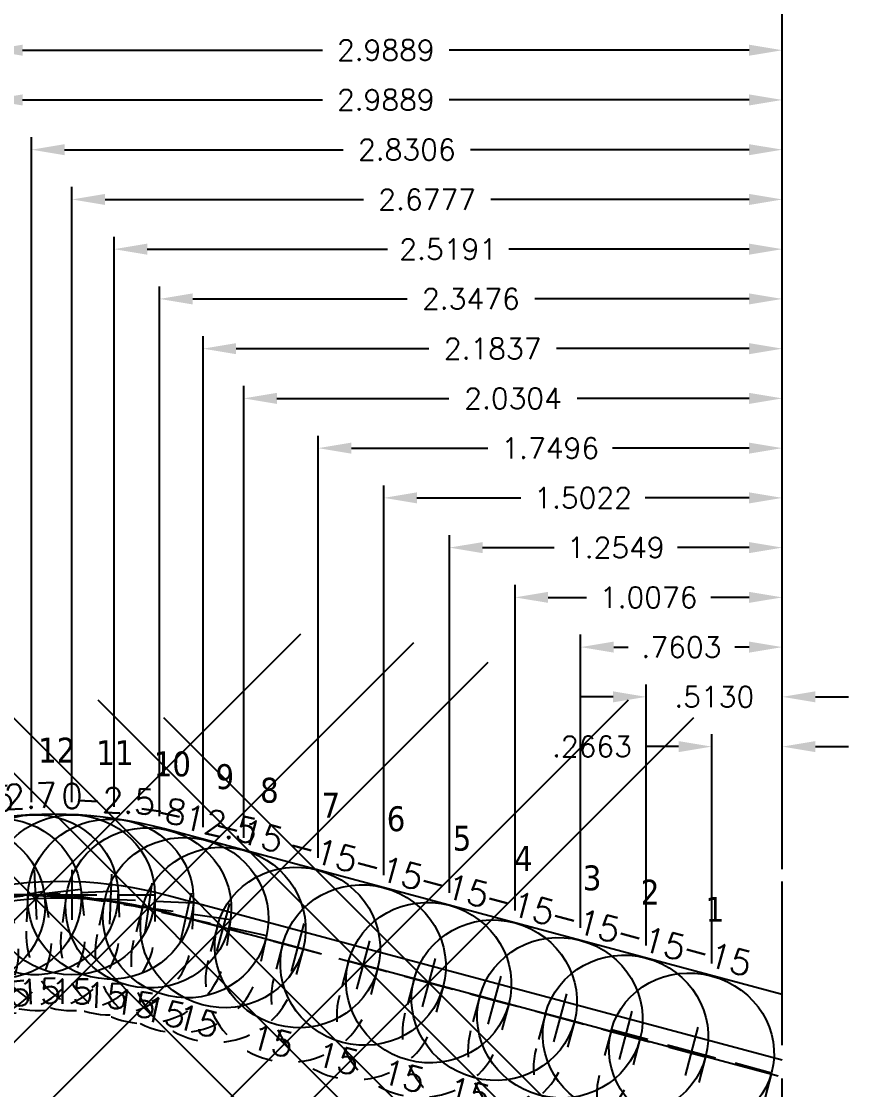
# Model space of a CAD drawing. Extents: x 25.7 to 75.8, y 0 to 21.2.
# Drawn here: x 72.657 to 75.775, y 13.994 to 18.021 of the extents above; entities that cross this region are included whole.
import ezdxf
from ezdxf.enums import TextEntityAlignment as Align

# ---------------------------------------------------------------- set-up
doc = ezdxf.new("R2010")
doc.units = 0
doc.header["$MEASUREMENT"] = 0
doc.header["$PDMODE"] = 3
doc.linetypes.add('CENTER2', pattern=[1.125, 0.75, -0.125, 0.125, -0.125])
doc.linetypes.add('HIDDEN2', pattern=[0.1875, 0.125, -0.0625])
doc.layers.get('0').update_dxf_attribs({"linetype": 'CONTINUOUS'})
for name, color, linetype, true_color in [('Blade_1', 30, 'CONTINUOUS', 0xff7f00), ('Blade_2', 7, 'CONTINUOUS', 0xcccc00), ('Blade_3', 7, 'CONTINUOUS', 0x00cc00), ('Blade_4', 7, 'CONTINUOUS', 0x00cccc), ('Blade_5', 7, 'CONTINUOUS', 0x0066cc), ('Blade_6', 190, 'CONTINUOUS', 0x7f00ff)]:
    doc.layers.add(name, color=color, linetype=linetype, true_color=true_color)
doc.layers.add('CLine', color=5, linetype='CENTER2')
doc.layers.add('Text', color=3, linetype='CONTINUOUS')
doc.styles.add('Block', font='tahoma.ttf')
doc.styles.add('RomanS', font='romans')
doc.dimstyles.get("Standard").update_dxf_attribs({"dimtxt": 0.078125, "dimasz": 0.125, "dimexe": 0.046875, "dimexo": 0.046875, "dimgap": 0.046875, "dimtad": 0, "dimtih": 1, "dimtoh": 1, "dimdec": 4, "dimzin": 4, "dimdsep": 46, "dimtxsty": 'RomanS', "dimcen": 0.09375, "dimclre": 9, "dimazin": 1, "dimtfac": 1, "dimtdec": 4, "dimtofl": 0, "dimtmove": 0, "dimatfit": 1, "dimfxl": 1, "dimtolj": 1, "dimtzin": 0, "dimarcsym": 0})

# ---------------------------------------------------------------- blocks, each defined once
blk = doc.blocks.new('CMark')
at = {"layer": 'CLine'}
for p, q in [((0, 0.094), (0, -0.094)), ((-0.094, 0), (0.094, 0))]:
    blk.add_line(p, q, dxfattribs=at)
blk = doc.blocks.new('1613@20')
for p, q in [((-0.1705, 0), (-0.3125, 0)), ((0.1707, 0), (0.3125, 0))]:
    blk.add_line(p, q)
at = {"color": 8, "linetype": 'HIDDEN2', "ltscale": 0.5}
blk.add_line((-0.3125, 0), (-0.3125, -0.1779), dxfattribs=at)
at = {"color": 8, "linetype": 'HIDDEN2', "ltscale": 0.5, "flags": 128}
blk.add_lwpolyline([(0.3125, 0), (0.3125, -0.1779)], dxfattribs=at)
blk.add_ellipse((0, 0), major_axis=(-0.3125, 0), ratio=0.939693, start_param=-3.141592653589793, end_param=3.141592653589793)
at = {"color": 8, "linetype": 'HIDDEN2', "ltscale": 0.5}
blk.add_ellipse((0, -0.1779), major_axis=(-0.3125, 0), ratio=0.939693, start_param=0, end_param=3.141593, dxfattribs=at)
blk.add_blockref('CMark', (0, 0))
at = {"style": 'RomanS'}
blk.add_text('20', height=0.094, dxfattribs=at).set_placement((0, -0.3562), align=Align.MIDDLE_CENTER)
blk.add_attdef('ANG', text='', height=0.094, dxfattribs=at).set_placement((0, 0.2975), align=Align.BOTTOM_CENTER)
blk = doc.blocks.new('1613@15')
for p, q in [((-0.1705, 0), (-0.3125, 0)), ((0.1707, 0), (0.3125, 0))]:
    blk.add_line(p, q)
at = {"color": 8, "linetype": 'HIDDEN2', "ltscale": 0.5}
blk.add_line((-0.3125, 0), (-0.3125, -0.1346), dxfattribs=at)
at = {"color": 8, "linetype": 'HIDDEN2', "ltscale": 0.5, "flags": 128}
blk.add_lwpolyline([(0.3125, 0), (0.3125, -0.1346)], dxfattribs=at)
blk.add_ellipse((0, 0), major_axis=(-0.3125, 0), ratio=0.965926, start_param=-3.141592653589793, end_param=3.141592653589793)
at = {"color": 8, "linetype": 'HIDDEN2', "ltscale": 0.5}
blk.add_ellipse((0, -0.1346), major_axis=(-0.3125, 0), ratio=0.965926, start_param=0, end_param=3.141593, dxfattribs=at)
blk.add_blockref('CMark', (0, 0))
at = {"style": 'RomanS'}
blk.add_text('15', height=0.094, dxfattribs=at).set_placement((0, -0.3644), align=Align.MIDDLE_CENTER)
blk.add_attdef('ANG', text='', height=0.094, dxfattribs=at).set_placement((0, 0.2975), align=Align.BOTTOM_CENTER)
blk = doc.blocks.new('*D360')
at = {"layer": 'Blade_6', "color": 9, "linetype": 'ByBlock', "lineweight": -2, "transparency": 16777216}
for p, q in [((75.2592, 14.4691), (75.2592, 15.3339)), ((75.5255, 14.825), (75.5255, 15.3339))]:
    blk.add_line(p, q, dxfattribs=at)
at = {"layer": 'Blade_6', "color": 0, "linetype": 'ByBlock', "lineweight": -2, "transparency": 16777216}
for p, q in [((75.1342, 15.287), (75.0092, 15.287)), ((75.6505, 15.287), (75.7755, 15.287))]:
    blk.add_line(p, q, dxfattribs=at)
at = {"layer": 'Blade_6', "color": 0, "linetype": 'ByBlock', "transparency": 16777216}
for points in [[(75.1342, 15.3078), (75.1342, 15.2662), (75.2592, 15.287)], [(75.6505, 15.3078), (75.6505, 15.2662), (75.5255, 15.287)]]:
    blk.add_solid(points, dxfattribs=at)
at = {"layer": 'Blade_6', "color": 0, "linetype": 'ByBlock', "transparency": 16777216, "insert": (74.8079, 15.287), "char_height": 0.07812, "attachment_point": 5, "style": 'RomanS'}
blk.add_mtext('\\A1;.2663', dxfattribs=at)
blk = doc.blocks.new('*D361')
at = {"layer": 'Blade_6', "color": 9, "linetype": 'ByBlock', "lineweight": -2, "transparency": 16777216}
for p, q in [((75.0125, 14.5369), (75.0125, 15.5214)), ((75.5255, 14.825), (75.5255, 15.5214))]:
    blk.add_line(p, q, dxfattribs=at)
at = {"layer": 'Blade_6', "color": 0, "linetype": 'ByBlock', "lineweight": -2, "transparency": 16777216}
for p, q in [((74.8875, 15.4745), (74.7625, 15.4745)), ((75.6505, 15.4745), (75.7755, 15.4745))]:
    blk.add_line(p, q, dxfattribs=at)
at = {"layer": 'Blade_6', "color": 0, "linetype": 'ByBlock', "transparency": 16777216}
for points in [[(74.8875, 15.4953), (74.8875, 15.4537), (75.0125, 15.4745)], [(75.6505, 15.4953), (75.6505, 15.4537), (75.5255, 15.4745)]]:
    blk.add_solid(points, dxfattribs=at)
at = {"layer": 'Blade_6', "color": 0, "linetype": 'ByBlock', "transparency": 16777216, "insert": (75.269, 15.4745), "char_height": 0.07812, "attachment_point": 5, "style": 'RomanS'}
blk.add_mtext('\\A1;.5130', dxfattribs=at)
blk = doc.blocks.new('*D362')
at = {"layer": 'Blade_6', "color": 9, "linetype": 'ByBlock', "lineweight": -2, "transparency": 16777216}
for p, q in [((74.7652, 14.6032), (74.7652, 15.7089)), ((75.5255, 14.825), (75.5255, 15.7089))]:
    blk.add_line(p, q, dxfattribs=at)
at = {"layer": 'Blade_6', "color": 0, "linetype": 'ByBlock', "lineweight": -2, "transparency": 16777216}
for p, q in [((74.8902, 15.662), (74.944, 15.662)), ((75.4005, 15.662), (75.3466, 15.662))]:
    blk.add_line(p, q, dxfattribs=at)
at = {"layer": 'Blade_6', "color": 0, "linetype": 'ByBlock', "transparency": 16777216}
for points in [[(74.8902, 15.6828), (74.8902, 15.6412), (74.7652, 15.662)], [(75.4005, 15.6828), (75.4005, 15.6412), (75.5255, 15.662)]]:
    blk.add_solid(points, dxfattribs=at)
at = {"layer": 'Blade_6', "color": 0, "linetype": 'ByBlock', "transparency": 16777216, "insert": (75.1453, 15.662), "char_height": 0.07812, "attachment_point": 5, "style": 'RomanS'}
blk.add_mtext('\\A1;.7603', dxfattribs=at)
blk = doc.blocks.new('*D363')
at = {"layer": 'Blade_6', "color": 9, "linetype": 'ByBlock', "lineweight": -2, "transparency": 16777216}
for p, q in [((74.5178, 14.6695), (74.5178, 15.8964)), ((75.5255, 14.825), (75.5255, 15.8964))]:
    blk.add_line(p, q, dxfattribs=at)
at = {"layer": 'Blade_6', "color": 0, "linetype": 'ByBlock', "lineweight": -2, "transparency": 16777216}
for p, q in [((74.6428, 15.8495), (74.7869, 15.8495)), ((75.4005, 15.8495), (75.2564, 15.8495))]:
    blk.add_line(p, q, dxfattribs=at)
at = {"layer": 'Blade_6', "color": 0, "linetype": 'ByBlock', "transparency": 16777216}
for points in [[(74.6428, 15.8703), (74.6428, 15.8287), (74.5178, 15.8495)], [(75.4005, 15.8703), (75.4005, 15.8287), (75.5255, 15.8495)]]:
    blk.add_solid(points, dxfattribs=at)
at = {"layer": 'Blade_6', "color": 0, "linetype": 'ByBlock', "transparency": 16777216, "insert": (75.0217, 15.8495), "char_height": 0.07812, "attachment_point": 5, "style": 'RomanS'}
blk.add_mtext('\\A1;1.0076', dxfattribs=at)
blk = doc.blocks.new('*D364')
at = {"layer": 'Blade_6', "color": 9, "linetype": 'ByBlock', "lineweight": -2, "transparency": 16777216}
for p, q in [((74.2705, 14.7357), (74.2705, 16.0839)), ((75.5255, 14.825), (75.5255, 16.0839))]:
    blk.add_line(p, q, dxfattribs=at)
at = {"layer": 'Blade_6', "color": 0, "linetype": 'ByBlock', "lineweight": -2, "transparency": 16777216}
for p, q in [((74.3955, 16.037), (74.6651, 16.037)), ((75.4005, 16.037), (75.1309, 16.037))]:
    blk.add_line(p, q, dxfattribs=at)
at = {"layer": 'Blade_6', "color": 0, "linetype": 'ByBlock', "transparency": 16777216}
for points in [[(74.3955, 16.0578), (74.3955, 16.0162), (74.2705, 16.037)], [(75.4005, 16.0578), (75.4005, 16.0162), (75.5255, 16.037)]]:
    blk.add_solid(points, dxfattribs=at)
at = {"layer": 'Blade_6', "color": 0, "linetype": 'ByBlock', "transparency": 16777216, "insert": (74.898, 16.037), "char_height": 0.07812, "attachment_point": 5, "style": 'RomanS'}
blk.add_mtext('\\A1;1.2549', dxfattribs=at)
blk = doc.blocks.new('*D365')
at = {"layer": 'Blade_6', "color": 9, "linetype": 'ByBlock', "lineweight": -2, "transparency": 16777216}
for p, q in [((74.0232, 14.802), (74.0232, 16.2714)), ((75.5255, 14.825), (75.5255, 16.2714))]:
    blk.add_line(p, q, dxfattribs=at)
at = {"layer": 'Blade_6', "color": 0, "linetype": 'ByBlock', "lineweight": -2, "transparency": 16777216}
for p, q in [((74.1482, 16.2245), (74.5396, 16.2245)), ((75.4005, 16.2245), (75.0091, 16.2245))]:
    blk.add_line(p, q, dxfattribs=at)
at = {"layer": 'Blade_6', "color": 0, "linetype": 'ByBlock', "transparency": 16777216}
for points in [[(74.1482, 16.2453), (74.1482, 16.2037), (74.0232, 16.2245)], [(75.4005, 16.2453), (75.4005, 16.2037), (75.5255, 16.2245)]]:
    blk.add_solid(points, dxfattribs=at)
at = {"layer": 'Blade_6', "color": 0, "linetype": 'ByBlock', "transparency": 16777216, "insert": (74.7744, 16.2245), "char_height": 0.07812, "attachment_point": 5, "style": 'RomanS'}
blk.add_mtext('\\A1;1.5022', dxfattribs=at)
blk = doc.blocks.new('*D366')
at = {"layer": 'Blade_6', "color": 9, "linetype": 'ByBlock', "lineweight": -2, "transparency": 16777216}
for p, q in [((73.7759, 14.8683), (73.7759, 16.4589)), ((75.5255, 14.825), (75.5255, 16.4589))]:
    blk.add_line(p, q, dxfattribs=at)
at = {"layer": 'Blade_6', "color": 0, "linetype": 'ByBlock', "lineweight": -2, "transparency": 16777216}
for p, q in [((73.9009, 16.412), (74.416, 16.412)), ((75.4005, 16.412), (74.8854, 16.412))]:
    blk.add_line(p, q, dxfattribs=at)
at = {"layer": 'Blade_6', "color": 0, "linetype": 'ByBlock', "transparency": 16777216}
for points in [[(73.9009, 16.4328), (73.9009, 16.3912), (73.7759, 16.412)], [(75.4005, 16.4328), (75.4005, 16.3912), (75.5255, 16.412)]]:
    blk.add_solid(points, dxfattribs=at)
at = {"layer": 'Blade_6', "color": 0, "linetype": 'ByBlock', "transparency": 16777216, "insert": (74.6507, 16.412), "char_height": 0.07812, "attachment_point": 5, "style": 'RomanS'}
blk.add_mtext('\\A1;1.7496', dxfattribs=at)
blk = doc.blocks.new('*D367')
at = {"layer": 'Blade_6', "color": 9, "linetype": 'ByBlock', "lineweight": -2, "transparency": 16777216}
for p, q in [((73.4951, 14.9435), (73.4951, 16.6464)), ((75.5255, 14.825), (75.5255, 16.6464))]:
    blk.add_line(p, q, dxfattribs=at)
at = {"layer": 'Blade_6', "color": 0, "linetype": 'ByBlock', "lineweight": -2, "transparency": 16777216}
for p, q in [((73.6201, 16.5995), (74.2681, 16.5995)), ((75.4005, 16.5995), (74.7525, 16.5995))]:
    blk.add_line(p, q, dxfattribs=at)
at = {"layer": 'Blade_6', "color": 0, "linetype": 'ByBlock', "transparency": 16777216}
for points in [[(73.6201, 16.6203), (73.6201, 16.5787), (73.4951, 16.5995)], [(75.4005, 16.6203), (75.4005, 16.5787), (75.5255, 16.5995)]]:
    blk.add_solid(points, dxfattribs=at)
at = {"layer": 'Blade_6', "color": 0, "linetype": 'ByBlock', "transparency": 16777216, "insert": (74.5103, 16.5995), "char_height": 0.07812, "attachment_point": 5, "style": 'RomanS'}
blk.add_mtext('\\A1;2.0304', dxfattribs=at)
blk = doc.blocks.new('*D368')
at = {"layer": 'Blade_6', "color": 9, "linetype": 'ByBlock', "lineweight": -2, "transparency": 16777216}
for p, q in [((73.3417, 14.9837), (73.3417, 16.8339)), ((75.5255, 14.825), (75.5255, 16.8339))]:
    blk.add_line(p, q, dxfattribs=at)
at = {"layer": 'Blade_6', "color": 0, "linetype": 'ByBlock', "lineweight": -2, "transparency": 16777216}
for p, q in [((73.4667, 16.787), (74.1933, 16.787)), ((75.4005, 16.787), (74.6739, 16.787))]:
    blk.add_line(p, q, dxfattribs=at)
at = {"layer": 'Blade_6', "color": 0, "linetype": 'ByBlock', "transparency": 16777216}
for points in [[(73.4667, 16.8078), (73.4667, 16.7662), (73.3417, 16.787)], [(75.4005, 16.8078), (75.4005, 16.7662), (75.5255, 16.787)]]:
    blk.add_solid(points, dxfattribs=at)
at = {"layer": 'Blade_6', "color": 0, "linetype": 'ByBlock', "transparency": 16777216, "insert": (74.4336, 16.787), "char_height": 0.07812, "attachment_point": 5, "style": 'RomanS'}
blk.add_mtext('\\A1;2.1837', dxfattribs=at)
blk = doc.blocks.new('*D369')
at = {"layer": 'Blade_6', "color": 9, "linetype": 'ByBlock', "lineweight": -2, "transparency": 16777216}
for p, q in [((73.1778, 15.0249), (73.1778, 17.0214)), ((75.5255, 14.825), (75.5255, 17.0214))]:
    blk.add_line(p, q, dxfattribs=at)
at = {"layer": 'Blade_6', "color": 0, "linetype": 'ByBlock', "lineweight": -2, "transparency": 16777216}
for p, q in [((73.3028, 16.9745), (74.1113, 16.9745)), ((75.4005, 16.9745), (74.592, 16.9745))]:
    blk.add_line(p, q, dxfattribs=at)
at = {"layer": 'Blade_6', "color": 0, "linetype": 'ByBlock', "transparency": 16777216}
for points in [[(73.3028, 16.9953), (73.3028, 16.9537), (73.1778, 16.9745)], [(75.4005, 16.9953), (75.4005, 16.9537), (75.5255, 16.9745)]]:
    blk.add_solid(points, dxfattribs=at)
at = {"layer": 'Blade_6', "color": 0, "linetype": 'ByBlock', "transparency": 16777216, "insert": (74.3517, 16.9745), "char_height": 0.07812, "attachment_point": 5, "style": 'RomanS'}
blk.add_mtext('\\A1;2.3476', dxfattribs=at)
blk = doc.blocks.new('*D370')
at = {"layer": 'Blade_6', "color": 9, "linetype": 'ByBlock', "lineweight": -2, "transparency": 16777216}
for p, q in [((73.0064, 15.0605), (73.0064, 17.2089)), ((75.5255, 14.825), (75.5255, 17.2089))]:
    blk.add_line(p, q, dxfattribs=at)
at = {"layer": 'Blade_6', "color": 0, "linetype": 'ByBlock', "lineweight": -2, "transparency": 16777216}
for p, q in [((73.1314, 17.162), (74.0368, 17.162)), ((75.4005, 17.162), (74.4951, 17.162))]:
    blk.add_line(p, q, dxfattribs=at)
at = {"layer": 'Blade_6', "color": 0, "linetype": 'ByBlock', "transparency": 16777216}
for points in [[(73.1314, 17.1828), (73.1314, 17.1412), (73.0064, 17.162)], [(75.4005, 17.1828), (75.4005, 17.1412), (75.5255, 17.162)]]:
    blk.add_solid(points, dxfattribs=at)
at = {"layer": 'Blade_6', "color": 0, "linetype": 'ByBlock', "transparency": 16777216, "insert": (74.2659, 17.162), "char_height": 0.07812, "attachment_point": 5, "style": 'RomanS'}
blk.add_mtext('\\A1;2.5191', dxfattribs=at)
blk = doc.blocks.new('*D371')
at = {"layer": 'Blade_6', "color": 9, "linetype": 'ByBlock', "lineweight": -2, "transparency": 16777216}
for p, q in [((72.8478, 15.0769), (72.8478, 17.3964)), ((75.5255, 14.825), (75.5255, 17.3964))]:
    blk.add_line(p, q, dxfattribs=at)
at = {"layer": 'Blade_6', "color": 0, "linetype": 'ByBlock', "lineweight": -2, "transparency": 16777216}
for p, q in [((72.9728, 17.3495), (73.9463, 17.3495)), ((75.4005, 17.3495), (74.427, 17.3495))]:
    blk.add_line(p, q, dxfattribs=at)
at = {"layer": 'Blade_6', "color": 0, "linetype": 'ByBlock', "transparency": 16777216}
for points in [[(72.9728, 17.3703), (72.9728, 17.3287), (72.8478, 17.3495)], [(75.4005, 17.3703), (75.4005, 17.3287), (75.5255, 17.3495)]]:
    blk.add_solid(points, dxfattribs=at)
at = {"layer": 'Blade_6', "color": 0, "linetype": 'ByBlock', "transparency": 16777216, "insert": (74.1866, 17.3495), "char_height": 0.07812, "attachment_point": 5, "style": 'RomanS'}
blk.add_mtext('\\A1;2.6777', dxfattribs=at)
blk = doc.blocks.new('*D372')
at = {"layer": 'Blade_6', "color": 9, "linetype": 'ByBlock', "lineweight": -2, "transparency": 16777216}
for p, q in [((72.6949, 15.077), (72.6949, 17.5839)), ((75.5255, 14.825), (75.5255, 17.5839))]:
    blk.add_line(p, q, dxfattribs=at)
at = {"layer": 'Blade_6', "color": 0, "linetype": 'ByBlock', "lineweight": -2, "transparency": 16777216}
for p, q in [((72.8199, 17.537), (73.8699, 17.537)), ((75.4005, 17.537), (74.3505, 17.537))]:
    blk.add_line(p, q, dxfattribs=at)
at = {"layer": 'Blade_6', "color": 0, "linetype": 'ByBlock', "transparency": 16777216}
for points in [[(72.8199, 17.5578), (72.8199, 17.5162), (72.6949, 17.537)], [(75.4005, 17.5578), (75.4005, 17.5162), (75.5255, 17.537)]]:
    blk.add_solid(points, dxfattribs=at)
at = {"layer": 'Blade_6', "color": 0, "linetype": 'ByBlock', "transparency": 16777216, "insert": (74.1102, 17.537), "char_height": 0.07812, "attachment_point": 5, "style": 'RomanS'}
blk.add_mtext('\\A1;2.8306', dxfattribs=at)
blk = doc.blocks.new('*D373')
at = {"layer": 'Blade_6', "color": 9, "linetype": 'ByBlock', "lineweight": -2, "transparency": 16777216}
for p, q in [((72.5365, 15.0611), (72.5365, 17.7714)), ((75.5255, 14.825), (75.5255, 17.7714))]:
    blk.add_line(p, q, dxfattribs=at)
at = {"layer": 'Blade_6', "color": 0, "linetype": 'ByBlock', "lineweight": -2, "transparency": 16777216}
for p, q in [((72.6615, 17.7245), (73.7925, 17.7245)), ((75.4005, 17.7245), (74.2695, 17.7245))]:
    blk.add_line(p, q, dxfattribs=at)
at = {"layer": 'Blade_6', "color": 0, "linetype": 'ByBlock', "transparency": 16777216}
for points in [[(72.6615, 17.7453), (72.6615, 17.7037), (72.5365, 17.7245)], [(75.4005, 17.7453), (75.4005, 17.7037), (75.5255, 17.7245)]]:
    blk.add_solid(points, dxfattribs=at)
at = {"layer": 'Blade_6', "color": 0, "linetype": 'ByBlock', "transparency": 16777216, "insert": (74.031, 17.7245), "char_height": 0.07812, "attachment_point": 5, "style": 'RomanS'}
blk.add_mtext('\\A1;2.9889', dxfattribs=at)
blk = doc.blocks.new('*D374')
at = {"layer": 'Blade_6', "color": 9, "linetype": 'ByBlock', "lineweight": -2, "transparency": 16777216}
for p, q in [((72.5365, 15.0611), (72.5365, 17.9589)), ((75.5255, 14.825), (75.5255, 17.9589))]:
    blk.add_line(p, q, dxfattribs=at)
at = {"layer": 'Blade_6', "color": 0, "linetype": 'ByBlock', "lineweight": -2, "transparency": 16777216}
for p, q in [((72.6615, 17.912), (73.7925, 17.912)), ((75.4005, 17.912), (74.2695, 17.912))]:
    blk.add_line(p, q, dxfattribs=at)
at = {"layer": 'Blade_6', "color": 0, "linetype": 'ByBlock', "transparency": 16777216}
for points in [[(72.6615, 17.9328), (72.6615, 17.8912), (72.5365, 17.912)], [(75.4005, 17.9328), (75.4005, 17.8912), (75.5255, 17.912)]]:
    blk.add_solid(points, dxfattribs=at)
at = {"layer": 'Blade_6', "color": 0, "linetype": 'ByBlock', "transparency": 16777216, "insert": (74.031, 17.912), "char_height": 0.07812, "attachment_point": 5, "style": 'RomanS'}
blk.add_mtext('\\A1;2.9889', dxfattribs=at)
blk = doc.blocks.new('*D375')
at = {"layer": 'Blade_6', "color": 9, "linetype": 'ByBlock', "lineweight": -2, "transparency": 16777216}
for p, q in [((72.5365, 15.0611), (72.5365, 18.1464)), ((75.5255, 14.825), (75.5255, 18.1464))]:
    blk.add_line(p, q, dxfattribs=at)
at = {"layer": 'Blade_6', "color": 0, "linetype": 'ByBlock', "lineweight": -2, "transparency": 16777216}
for p, q in [((72.6615, 18.0995), (73.7925, 18.0995)), ((75.4005, 18.0995), (74.2695, 18.0995))]:
    blk.add_line(p, q, dxfattribs=at)
at = {"layer": 'Blade_6', "color": 0, "linetype": 'ByBlock', "transparency": 16777216}
for points in [[(72.6615, 18.1203), (72.6615, 18.0787), (72.5365, 18.0995)], [(75.4005, 18.1203), (75.4005, 18.0787), (75.5255, 18.0995)]]:
    blk.add_solid(points, dxfattribs=at)
at = {"layer": 'Blade_6', "color": 0, "linetype": 'ByBlock', "transparency": 16777216, "insert": (74.031, 18.0995), "char_height": 0.07812, "attachment_point": 5, "style": 'RomanS'}
blk.add_mtext('\\A1;2.9889', dxfattribs=at)
blk = doc.blocks.new('*D376')
at = {"layer": 'Blade_6', "color": 9, "linetype": 'ByBlock', "lineweight": -2, "transparency": 16777216}
for p, q in [((72.3805, 15.0294), (72.3805, 18.3339)), ((75.5255, 14.825), (75.5255, 18.3339))]:
    blk.add_line(p, q, dxfattribs=at)
at = {"layer": 'Blade_6', "color": 0, "linetype": 'ByBlock', "lineweight": -2, "transparency": 16777216}
for p, q in [((72.5055, 18.287), (73.7145, 18.287)), ((75.4005, 18.287), (74.1915, 18.287))]:
    blk.add_line(p, q, dxfattribs=at)
at = {"layer": 'Blade_6', "color": 0, "linetype": 'ByBlock', "transparency": 16777216}
for points in [[(72.5055, 18.3078), (72.5055, 18.2662), (72.3805, 18.287)], [(75.4005, 18.3078), (75.4005, 18.2662), (75.5255, 18.287)]]:
    blk.add_solid(points, dxfattribs=at)
at = {"layer": 'Blade_6', "color": 0, "linetype": 'ByBlock', "transparency": 16777216, "insert": (73.953, 18.287), "char_height": 0.07812, "attachment_point": 5, "style": 'RomanS'}
blk.add_mtext('\\A1;3.1449', dxfattribs=at)
blk = doc.blocks.new('*D377')
at = {"layer": 'Blade_6', "color": 9, "linetype": 'ByBlock', "lineweight": -2, "transparency": 16777216}
for p, q in [((72.2287, 14.9824), (72.2287, 18.5214)), ((75.5255, 14.825), (75.5255, 18.5214))]:
    blk.add_line(p, q, dxfattribs=at)
at = {"layer": 'Blade_6', "color": 0, "linetype": 'ByBlock', "lineweight": -2, "transparency": 16777216}
for p, q in [((72.3537, 18.4745), (73.6368, 18.4745)), ((75.4005, 18.4745), (74.1174, 18.4745))]:
    blk.add_line(p, q, dxfattribs=at)
at = {"layer": 'Blade_6', "color": 0, "linetype": 'ByBlock', "transparency": 16777216}
for points in [[(72.3537, 18.4953), (72.3537, 18.4537), (72.2287, 18.4745)], [(75.4005, 18.4953), (75.4005, 18.4537), (75.5255, 18.4745)]]:
    blk.add_solid(points, dxfattribs=at)
at = {"layer": 'Blade_6', "color": 0, "linetype": 'ByBlock', "transparency": 16777216, "insert": (73.8771, 18.4745), "char_height": 0.07812, "attachment_point": 5, "style": 'RomanS'}
blk.add_mtext('\\A1;3.2968', dxfattribs=at)
blk = doc.blocks.new('*D378')
at = {"layer": 'Blade_6', "color": 9, "linetype": 'ByBlock', "lineweight": -2, "transparency": 16777216}
for p, q in [((72.0826, 14.9206), (72.0826, 18.7089)), ((75.5255, 14.825), (75.5255, 18.7089))]:
    blk.add_line(p, q, dxfattribs=at)
at = {"layer": 'Blade_6', "color": 0, "linetype": 'ByBlock', "lineweight": -2, "transparency": 16777216}
for p, q in [((72.2076, 18.662), (73.5637, 18.662)), ((75.4005, 18.662), (74.0444, 18.662))]:
    blk.add_line(p, q, dxfattribs=at)
at = {"layer": 'Blade_6', "color": 0, "linetype": 'ByBlock', "transparency": 16777216}
for points in [[(72.2076, 18.6828), (72.2076, 18.6412), (72.0826, 18.662)], [(75.4005, 18.6828), (75.4005, 18.6412), (75.5255, 18.662)]]:
    blk.add_solid(points, dxfattribs=at)
at = {"layer": 'Blade_6', "color": 0, "linetype": 'ByBlock', "transparency": 16777216, "insert": (73.8041, 18.662), "char_height": 0.07812, "attachment_point": 5, "style": 'RomanS'}
blk.add_mtext('\\A1;3.4428', dxfattribs=at)
blk = doc.blocks.new('*D379')
at = {"layer": 'Blade_6', "color": 9, "linetype": 'ByBlock', "lineweight": -2, "transparency": 16777216}
for p, q in [((71.9446, 14.8441), (71.9446, 18.8964)), ((75.5255, 14.825), (75.5255, 18.8964))]:
    blk.add_line(p, q, dxfattribs=at)
at = {"layer": 'Blade_6', "color": 0, "linetype": 'ByBlock', "lineweight": -2, "transparency": 16777216}
for p, q in [((72.0696, 18.8495), (73.4947, 18.8495)), ((75.4005, 18.8495), (73.9754, 18.8495))]:
    blk.add_line(p, q, dxfattribs=at)
at = {"layer": 'Blade_6', "color": 0, "linetype": 'ByBlock', "transparency": 16777216}
for points in [[(72.0696, 18.8703), (72.0696, 18.8287), (71.9446, 18.8495)], [(75.4005, 18.8703), (75.4005, 18.8287), (75.5255, 18.8495)]]:
    blk.add_solid(points, dxfattribs=at)
at = {"layer": 'Blade_6', "color": 0, "linetype": 'ByBlock', "transparency": 16777216, "insert": (73.7351, 18.8495), "char_height": 0.07812, "attachment_point": 5, "style": 'RomanS'}
blk.add_mtext('\\A1;3.5808', dxfattribs=at)
blk = doc.blocks.new('*D380')
at = {"layer": 'Blade_6', "color": 9, "linetype": 'ByBlock', "lineweight": -2, "transparency": 16777216}
for p, q in [((71.8193, 14.7599), (71.8193, 19.0839)), ((75.5255, 14.825), (75.5255, 19.0839))]:
    blk.add_line(p, q, dxfattribs=at)
at = {"layer": 'Blade_6', "color": 0, "linetype": 'ByBlock', "lineweight": -2, "transparency": 16777216}
for p, q in [((71.9443, 19.037), (73.4321, 19.037)), ((75.4005, 19.037), (73.9127, 19.037))]:
    blk.add_line(p, q, dxfattribs=at)
at = {"layer": 'Blade_6', "color": 0, "linetype": 'ByBlock', "transparency": 16777216}
for points in [[(71.9443, 19.0578), (71.9443, 19.0162), (71.8193, 19.037)], [(75.4005, 19.0578), (75.4005, 19.0162), (75.5255, 19.037)]]:
    blk.add_solid(points, dxfattribs=at)
at = {"layer": 'Blade_6', "color": 0, "linetype": 'ByBlock', "transparency": 16777216, "insert": (73.6724, 19.037), "char_height": 0.07812, "attachment_point": 5, "style": 'RomanS'}
blk.add_mtext('\\A1;3.7062', dxfattribs=at)
blk = doc.blocks.new('*D381')
at = {"layer": 'Blade_6', "color": 9, "linetype": 'ByBlock', "lineweight": -2, "transparency": 16777216}
for p, q in [((71.7046, 14.6629), (71.7046, 19.2714)), ((75.5255, 14.825), (75.5255, 19.2714))]:
    blk.add_line(p, q, dxfattribs=at)
at = {"layer": 'Blade_6', "color": 0, "linetype": 'ByBlock', "lineweight": -2, "transparency": 16777216}
for p, q in [((71.8296, 19.2245), (73.3766, 19.2245)), ((75.4005, 19.2245), (73.8535, 19.2245))]:
    blk.add_line(p, q, dxfattribs=at)
at = {"layer": 'Blade_6', "color": 0, "linetype": 'ByBlock', "transparency": 16777216}
for points in [[(71.8296, 19.2453), (71.8296, 19.2037), (71.7046, 19.2245)], [(75.4005, 19.2453), (75.4005, 19.2037), (75.5255, 19.2245)]]:
    blk.add_solid(points, dxfattribs=at)
at = {"layer": 'Blade_6', "color": 0, "linetype": 'ByBlock', "transparency": 16777216, "insert": (73.615, 19.2245), "char_height": 0.07812, "attachment_point": 5, "style": 'RomanS'}
blk.add_mtext('\\A1;3.8209', dxfattribs=at)
blk = doc.blocks.new('*D382')
at = {"layer": 'Blade_6', "color": 9, "linetype": 'ByBlock', "lineweight": -2, "transparency": 16777216}
for p, q in [((71.599, 14.5566), (71.599, 19.4589)), ((75.5255, 14.825), (75.5255, 19.4589))]:
    blk.add_line(p, q, dxfattribs=at)
at = {"layer": 'Blade_6', "color": 0, "linetype": 'ByBlock', "lineweight": -2, "transparency": 16777216}
for p, q in [((71.724, 19.412), (73.3201, 19.412)), ((75.4005, 19.412), (73.8044, 19.412))]:
    blk.add_line(p, q, dxfattribs=at)
at = {"layer": 'Blade_6', "color": 0, "linetype": 'ByBlock', "transparency": 16777216}
for points in [[(71.724, 19.4328), (71.724, 19.3912), (71.599, 19.412)], [(75.4005, 19.4328), (75.4005, 19.3912), (75.5255, 19.412)]]:
    blk.add_solid(points, dxfattribs=at)
at = {"layer": 'Blade_6', "color": 0, "linetype": 'ByBlock', "transparency": 16777216, "insert": (73.5623, 19.412), "char_height": 0.07812, "attachment_point": 5, "style": 'RomanS'}
blk.add_mtext('\\A1;3.9264', dxfattribs=at)
blk = doc.blocks.new('*D383')
at = {"layer": 'Blade_6', "color": 9, "linetype": 'ByBlock', "lineweight": -2, "transparency": 16777216}
for p, q in [((71.5052, 14.4417), (71.5052, 19.6464)), ((75.5255, 14.825), (75.5255, 19.6464))]:
    blk.add_line(p, q, dxfattribs=at)
at = {"layer": 'Blade_6', "color": 0, "linetype": 'ByBlock', "lineweight": -2, "transparency": 16777216}
for p, q in [((71.6302, 19.5995), (73.275, 19.5995)), ((75.4005, 19.5995), (73.7557, 19.5995))]:
    blk.add_line(p, q, dxfattribs=at)
at = {"layer": 'Blade_6', "color": 0, "linetype": 'ByBlock', "transparency": 16777216}
for points in [[(71.6302, 19.6203), (71.6302, 19.5787), (71.5052, 19.5995)], [(75.4005, 19.6203), (75.4005, 19.5787), (75.5255, 19.5995)]]:
    blk.add_solid(points, dxfattribs=at)
at = {"layer": 'Blade_6', "color": 0, "linetype": 'ByBlock', "transparency": 16777216, "insert": (73.5153, 19.5995), "char_height": 0.07812, "attachment_point": 5, "style": 'RomanS'}
blk.add_mtext('\\A1;4.0203', dxfattribs=at)
blk = doc.blocks.new('*D384')
at = {"layer": 'Blade_6', "color": 9, "linetype": 'ByBlock', "lineweight": -2, "transparency": 16777216}
for p, q in [((71.422, 14.3184), (71.422, 19.8339)), ((75.5255, 14.825), (75.5255, 19.8339))]:
    blk.add_line(p, q, dxfattribs=at)
at = {"layer": 'Blade_6', "color": 0, "linetype": 'ByBlock', "lineweight": -2, "transparency": 16777216}
for p, q in [((71.547, 19.787), (73.2316, 19.787)), ((75.4005, 19.787), (73.7159, 19.787))]:
    blk.add_line(p, q, dxfattribs=at)
at = {"layer": 'Blade_6', "color": 0, "linetype": 'ByBlock', "transparency": 16777216}
for points in [[(71.547, 19.8078), (71.547, 19.7662), (71.422, 19.787)], [(75.4005, 19.8078), (75.4005, 19.7662), (75.5255, 19.787)]]:
    blk.add_solid(points, dxfattribs=at)
at = {"layer": 'Blade_6', "color": 0, "linetype": 'ByBlock', "transparency": 16777216, "insert": (73.4737, 19.787), "char_height": 0.07812, "attachment_point": 5, "style": 'RomanS'}
blk.add_mtext('\\A1;4.1034', dxfattribs=at)
blk = doc.blocks.new('*D385')
at = {"layer": 'Blade_6', "color": 9, "linetype": 'ByBlock', "lineweight": -2, "transparency": 16777216}
for p, q in [((71.3534, 14.1893), (71.3534, 20.0214)), ((75.5255, 14.825), (75.5255, 20.0214))]:
    blk.add_line(p, q, dxfattribs=at)
at = {"layer": 'Blade_6', "color": 0, "linetype": 'ByBlock', "lineweight": -2, "transparency": 16777216}
for p, q in [((71.4784, 19.9745), (73.2103, 19.9745)), ((75.4005, 19.9745), (73.6686, 19.9745))]:
    blk.add_line(p, q, dxfattribs=at)
at = {"layer": 'Blade_6', "color": 0, "linetype": 'ByBlock', "transparency": 16777216}
for points in [[(71.4784, 19.9953), (71.4784, 19.9537), (71.3534, 19.9745)], [(75.4005, 19.9953), (75.4005, 19.9537), (75.5255, 19.9745)]]:
    blk.add_solid(points, dxfattribs=at)
at = {"layer": 'Blade_6', "color": 0, "linetype": 'ByBlock', "transparency": 16777216, "insert": (73.4394, 19.9745), "char_height": 0.07812, "attachment_point": 5, "style": 'RomanS'}
blk.add_mtext('\\A1;4.1721', dxfattribs=at)
blk = doc.blocks.new('*D386')
at = {"layer": 'Blade_6', "color": 9, "linetype": 'ByBlock', "lineweight": -2, "transparency": 16777216}
for p, q in [((71.2965, 14.0578), (71.2965, 20.2089)), ((75.5255, 14.825), (75.5255, 20.2089))]:
    blk.add_line(p, q, dxfattribs=at)
at = {"layer": 'Blade_6', "color": 0, "linetype": 'ByBlock', "lineweight": -2, "transparency": 16777216}
for p, q in [((71.4215, 20.162), (73.1706, 20.162)), ((75.4005, 20.162), (73.6513, 20.162))]:
    blk.add_line(p, q, dxfattribs=at)
at = {"layer": 'Blade_6', "color": 0, "linetype": 'ByBlock', "transparency": 16777216}
for points in [[(71.4215, 20.1828), (71.4215, 20.1412), (71.2965, 20.162)], [(75.4005, 20.1828), (75.4005, 20.1412), (75.5255, 20.162)]]:
    blk.add_solid(points, dxfattribs=at)
at = {"layer": 'Blade_6', "color": 0, "linetype": 'ByBlock', "transparency": 16777216, "insert": (73.411, 20.162), "char_height": 0.07812, "attachment_point": 5, "style": 'RomanS'}
blk.add_mtext('\\A1;4.2290', dxfattribs=at)
blk = doc.blocks.new('*D387')
at = {"layer": 'Blade_6', "color": 9, "linetype": 'ByBlock', "lineweight": -2, "transparency": 16777216}
for p, q in [((71.253, 13.9224), (71.253, 20.3964)), ((75.5255, 14.825), (75.5255, 20.3964))]:
    blk.add_line(p, q, dxfattribs=at)
at = {"layer": 'Blade_6', "color": 0, "linetype": 'ByBlock', "lineweight": -2, "transparency": 16777216}
for p, q in [((71.378, 20.3495), (73.1471, 20.3495)), ((75.4005, 20.3495), (73.6314, 20.3495))]:
    blk.add_line(p, q, dxfattribs=at)
at = {"layer": 'Blade_6', "color": 0, "linetype": 'ByBlock', "transparency": 16777216}
for points in [[(71.378, 20.3703), (71.378, 20.3287), (71.253, 20.3495)], [(75.4005, 20.3703), (75.4005, 20.3287), (75.5255, 20.3495)]]:
    blk.add_solid(points, dxfattribs=at)
at = {"layer": 'Blade_6', "color": 0, "linetype": 'ByBlock', "transparency": 16777216, "insert": (73.3893, 20.3495), "char_height": 0.07812, "attachment_point": 5, "style": 'RomanS'}
blk.add_mtext('\\A1;4.2724', dxfattribs=at)
blk = doc.blocks.new('*D388')
at = {"layer": 'Blade_6', "color": 9, "linetype": 'ByBlock', "lineweight": -2, "transparency": 16777216}
for p, q in [((71.2208, 13.7853), (71.2208, 20.5839)), ((75.5255, 14.825), (75.5255, 20.5839))]:
    blk.add_line(p, q, dxfattribs=at)
at = {"layer": 'Blade_6', "color": 0, "linetype": 'ByBlock', "lineweight": -2, "transparency": 16777216}
for p, q in [((71.3458, 20.537), (73.1328, 20.537)), ((75.4005, 20.537), (73.6134, 20.537))]:
    blk.add_line(p, q, dxfattribs=at)
at = {"layer": 'Blade_6', "color": 0, "linetype": 'ByBlock', "transparency": 16777216}
for points in [[(71.3458, 20.5578), (71.3458, 20.5162), (71.2208, 20.537)], [(75.4005, 20.5578), (75.4005, 20.5162), (75.5255, 20.537)]]:
    blk.add_solid(points, dxfattribs=at)
at = {"layer": 'Blade_6', "color": 0, "linetype": 'ByBlock', "transparency": 16777216, "insert": (73.3731, 20.537), "char_height": 0.07812, "attachment_point": 5, "style": 'RomanS'}
blk.add_mtext('\\A1;4.3047', dxfattribs=at)
blk = doc.blocks.new('*D389')
at = {"layer": 'Blade_6', "color": 9, "linetype": 'ByBlock', "lineweight": -2, "transparency": 16777216}
for p, q in [((71.2039, 13.648), (71.2039, 20.7714)), ((75.5255, 14.825), (75.5255, 20.7714))]:
    blk.add_line(p, q, dxfattribs=at)
at = {"layer": 'Blade_6', "color": 0, "linetype": 'ByBlock', "lineweight": -2, "transparency": 16777216}
for p, q in [((71.3289, 20.7245), (73.1244, 20.7245)), ((75.4005, 20.7245), (73.605, 20.7245))]:
    blk.add_line(p, q, dxfattribs=at)
at = {"layer": 'Blade_6', "color": 0, "linetype": 'ByBlock', "transparency": 16777216}
for points in [[(71.3289, 20.7453), (71.3289, 20.7037), (71.2039, 20.7245)], [(75.4005, 20.7453), (75.4005, 20.7037), (75.5255, 20.7245)]]:
    blk.add_solid(points, dxfattribs=at)
at = {"layer": 'Blade_6', "color": 0, "linetype": 'ByBlock', "transparency": 16777216, "insert": (73.3647, 20.7245), "char_height": 0.07812, "attachment_point": 5, "style": 'RomanS'}
blk.add_mtext('\\A1;4.3216', dxfattribs=at)
blk = doc.blocks.new('*D390')
at = {"layer": 'Blade_6', "color": 9, "linetype": 'ByBlock', "lineweight": -2, "transparency": 16777216}
for p, q in [((71.1525, 13.4544), (71.1525, 20.9589)), ((75.5255, 14.825), (75.5255, 20.9589))]:
    blk.add_line(p, q, dxfattribs=at)
at = {"layer": 'Blade_6', "color": 0, "linetype": 'ByBlock', "lineweight": -2, "transparency": 16777216}
for p, q in [((71.2775, 20.912), (73.0987, 20.912)), ((75.4005, 20.912), (73.5793, 20.912))]:
    blk.add_line(p, q, dxfattribs=at)
at = {"layer": 'Blade_6', "color": 0, "linetype": 'ByBlock', "transparency": 16777216}
for points in [[(71.2775, 20.9328), (71.2775, 20.8912), (71.1525, 20.912)], [(75.4005, 20.9328), (75.4005, 20.8912), (75.5255, 20.912)]]:
    blk.add_solid(points, dxfattribs=at)
at = {"layer": 'Blade_6', "color": 0, "linetype": 'ByBlock', "transparency": 16777216, "insert": (73.339, 20.912), "char_height": 0.07812, "attachment_point": 5, "style": 'RomanS'}
blk.add_mtext('\\A1;4.3730', dxfattribs=at)
blk = doc.blocks.new('*D391')
at = {"layer": 'Blade_6', "color": 9, "linetype": 'ByBlock', "lineweight": -2, "transparency": 16777216}
for p, q in [((71.1525, 13.337), (71.1525, 21.1464)), ((75.5255, 14.825), (75.5255, 21.1464))]:
    blk.add_line(p, q, dxfattribs=at)
at = {"layer": 'Blade_6', "color": 0, "linetype": 'ByBlock', "lineweight": -2, "transparency": 16777216}
for p, q in [((71.2775, 21.0995), (73.0987, 21.0995)), ((75.4005, 21.0995), (73.5793, 21.0995))]:
    blk.add_line(p, q, dxfattribs=at)
at = {"layer": 'Blade_6', "color": 0, "linetype": 'ByBlock', "transparency": 16777216}
for points in [[(71.2775, 21.1203), (71.2775, 21.0787), (71.1525, 21.0995)], [(75.4005, 21.1203), (75.4005, 21.0787), (75.5255, 21.0995)]]:
    blk.add_solid(points, dxfattribs=at)
at = {"layer": 'Blade_6', "color": 0, "linetype": 'ByBlock', "transparency": 16777216, "insert": (73.339, 21.0995), "char_height": 0.07812, "attachment_point": 5, "style": 'RomanS'}
blk.add_mtext('\\A1;4.3730', dxfattribs=at)

msp = doc.modelspace()

# ---------------------------------------------------------------- linework, layer by layer
msp.add_line((75.52547, 14.10481), (73.21113, 14.72493))
at = {"flags": 128}
for points in [[(72.8478, 14.71511, 0.1385732), (72.05699, 14.51486, 0.1385732)], [(73.6978, 14.52983), (73.19495, 14.66456, 0.0586699), (72.8478, 14.71511)]]:
    msp.add_lwpolyline(points, format="xyb", dxfattribs=at)
msp.add_lwpolyline([(75.5093, 14.04444), (73.89056, 14.47817)], dxfattribs=at)
msp.add_arc((72.80672, 13.21567), 1.5625, 75, 180)
at = {"linetype": 'ByBlock'}
for p in [(72.71018, 14.71256), (73.9451, 14.46356), (74.19241, 14.39729)]:
    msp.add_point(p, dxfattribs=at)
at = {"layer": 'Blade_1', "linetype": 'ByBlock'}
for p, q in [((72.8478, 14.72819), (73.13584, 14.67912)), ((73.13584, 14.67912), (73.41697, 14.60507))]:
    msp.add_line(p, q, dxfattribs=at)
for p in [(73.13584, 14.67912), (73.41697, 14.60507)]:
    msp.add_point(p, dxfattribs=at)
at = {"layer": 'CLine'}
msp.add_line((75.52547, 7.41095), (75.52547, 14.77817), dxfattribs=at)
at = {"layer": 'Text', "color": 1, "linetype": 'ByBlock'}
msp.add_line((75.52547, 14.3526), (73.19605, 14.97677), dxfattribs=at)
msp.add_arc((72.77547, 13.40714), 1.625, 75, 180, dxfattribs=at)

# ---------------------------------------------------------------- block references
at = {"layer": 'Blade_1'}
msp.add_blockref('1613@15', (72.8478, 14.72819), dxfattribs=at).add_auto_attribs({'ANG': '0'})
at = {"layer": 'Blade_1', "rotation": 345}
for name, p in [('1613@15', (73.6978, 14.52983)), ('1613@15', (73.6978, 14.52983)), ('1613@15', (73.6978, 14.52983)), ('1613@15', (74.43972, 14.33103)), ('1613@20', (75.18316, 14.13853))]:
    msp.add_blockref(name, p, dxfattribs=at).add_auto_attribs({'ANG': '-15'})
at = {"layer": 'Blade_2', "linetype": 'ByBlock', "rotation": 357.5000000000001}
msp.add_blockref('1613@15', (72.99323, 14.71209), dxfattribs=at).add_auto_attribs({'ANG': '-2.5'})
at = {"layer": 'Blade_3', "linetype": 'ByBlock', "rotation": 14.1}
msp.add_blockref('1613@15', (72.30223, 14.64275), dxfattribs=at).add_auto_attribs({'ANG': '14.1'})
at = {"layer": 'Blade_3'}
for p, rotation, values in [((73.13584, 14.67912), 351.9999999999999, {'ANG': '-8'}), ((73.9451, 14.46356), 345, {'ANG': '-15'}), ((74.68703, 14.26476), 345, {'ANG': '-15'})]:
    msp.add_blockref('1613@15', p, dxfattribs=dict(at, rotation=rotation)).add_auto_attribs(values)
at = {"layer": 'Blade_4', "linetype": 'ByBlock'}
for p, rotation, values in [((72.43452, 14.68557), 10.3, {'ANG': '10.3'}), ((73.2764, 14.6421), 347.5, {'ANG': '-12.5'})]:
    msp.add_blockref('1613@15', p, dxfattribs=dict(at, rotation=rotation)).add_auto_attribs(values)
at = {"layer": 'Blade_5', "linetype": 'ByBlock', "rotation": 6.500000000000001}
msp.add_blockref('1613@15', (72.5707, 14.71433), dxfattribs=at).add_auto_attribs({'ANG': '6.5'})
at = {"layer": 'Blade_5', "rotation": 345}
for p in [(73.41697, 14.60507), (74.19241, 14.39729), (74.93434, 14.1985)]:
    msp.add_blockref('1613@15', p, dxfattribs=at).add_auto_attribs({'ANG': '-15'})
at = {"layer": 'Blade_6', "linetype": 'ByBlock', "rotation": 2.7}
msp.add_blockref('1613@15', (72.70914, 14.72864), dxfattribs=at).add_auto_attribs({'ANG': '2.7'})

# ---------------------------------------------------------------- texts
at = {"layer": 'Blade_1', "style": 'Block'}
for s, p in [('12', (72.71996, 15.22689)), ('7', (73.78841, 15.01913)), ('4', (74.51453, 14.81866)), ('1', (75.2361, 14.62692))]:
    msp.add_text(s, height=0.09375, dxfattribs=at).set_placement(p)
at = {"layer": 'Blade_2', "linetype": 'ByBlock', "style": 'Block'}
msp.add_text('11', height=0.09375, dxfattribs=at).set_placement((72.93934, 15.21713))
at = {"layer": 'Blade_3', "style": 'Block'}
for s, p in [('10', (73.15556, 15.17479)), ('6', (74.03422, 14.9683)), ('3', (74.77332, 14.74536))]:
    msp.add_text(s, height=0.09375, dxfattribs=at).set_placement(p)
at = {"layer": 'Blade_4', "linetype": 'ByBlock', "style": 'Block'}
msp.add_text('9', height=0.09375, dxfattribs=at).set_placement((73.38882, 15.12688))
at = {"layer": 'Blade_5', "style": 'Block'}
for s, p in [('8', (73.55673, 15.07559)), ('5', (74.28285, 14.8949)), ('2', (74.99201, 14.69161))]:
    msp.add_text(s, height=0.09375, dxfattribs=at).set_placement(p)

# ---------------------------------------------------------------- dimensions: what is measured, and where the dimension line sits
at = {"layer": 'Blade_6', "linetype": 'ByBlock'}
for base, p1, p2, picture, middle in [((71.1525, 21.09949), (75.52547, 14.77817), (71.1525, 13.29012), '*D391', (73.33899, 21.09949)), ((71.1525, 20.91199), (75.52547, 14.77817), (71.1525, 13.40752), '*D390', (73.33899, 20.91199)), ((71.20388, 20.72449), (75.52547, 14.77817), (71.20388, 13.60108), '*D389', (73.36468, 20.72449)), ((71.22077, 20.53699), (75.52547, 14.77817), (71.22077, 13.73838), '*D388', (73.37312, 20.53699)), ((71.25303, 20.34949), (75.52547, 14.77817), (71.25303, 13.87551), '*D387', (73.38925, 20.34949)), ((71.29646, 20.16199), (75.52547, 14.77817), (71.29646, 14.01092), '*D386', (73.41097, 20.16199)), ((71.353418, 19.974486), (75.525474, 14.778174), (71.353418, 14.142399), '*D385', (73.439446, 19.974486)), ((71.4220239, 19.786986), (75.5254737, 14.7781738), (71.4220239, 14.2715399), '*D384', (73.4737488, 19.786986)), ((71.50517, 19.59949), (75.52547, 14.77817), (71.50517, 14.39484), '*D383', (73.51532, 19.59949)), ((71.59905, 19.41199), (75.52547, 14.77817), (71.59905, 14.5097), '*D382', (73.56226, 19.41199)), ((71.704621, 19.224486), (75.525474, 14.778174), (71.704621, 14.615988), '*D381', (73.615047, 19.224486)), ((71.81931, 19.03699), (75.52547, 14.77817), (71.81931, 14.71303), '*D380', (73.67239, 19.03699)), ((71.94463, 18.84949), (75.52547, 14.77817), (71.94463, 14.7972), '*D379', (73.73505, 18.84949)), ((72.08263, 18.66199), (75.52547, 14.77817), (72.08263, 14.87368), '*D378', (73.80405, 18.66199)), ((72.2287, 18.47449), (75.52547, 14.77817), (72.2287, 14.93551), '*D377', (73.87708, 18.47449)), ((72.38055, 18.28699), (75.52547, 14.77817), (72.38055, 14.98256), '*D376', (73.95301, 18.28699)), ((72.53653, 18.09949), (75.52547, 14.77817), (72.53653, 15.01424), '*D375', (74.031, 18.09949)), ((72.53653, 17.91199), (75.52547, 14.77817), (72.53653, 15.01424), '*D374', (74.031, 17.91199)), ((72.53653, 17.72449), (75.52547, 14.77817), (72.53653, 15.01424), '*D373', (74.031, 17.72449)), ((72.694921, 17.536986), (75.525474, 14.778174), (72.694921, 15.030161), '*D372', (74.110197, 17.536986)), ((72.8478, 17.34949), (75.52547, 14.77817), (72.8478, 15.03005), '*D371', (74.18664, 17.34949)), ((73.00639, 17.16199), (75.52547, 14.77817), (73.00639, 15.01366), '*D370', (74.26593, 17.16199)), ((73.17785, 16.97449), (75.52547, 14.77817), (73.17785, 14.97804), '*D369', (74.35166, 16.97449)), ((73.34174, 16.78699), (75.52547, 14.77817), (73.34174, 14.93679), '*D368', (74.43361, 16.78699)), ((73.49509, 16.59949), (75.52547, 14.77817), (73.49509, 14.89664), '*D367', (74.51028, 16.59949)), ((73.775921, 16.411986), (75.525474, 14.778174), (73.775921, 14.821392), '*D366', (74.650697, 16.411986)), ((74.02323, 16.22449), (75.52547, 14.77817), (74.02323, 14.75513), '*D365', (74.77435, 16.22449)), ((74.27054, 16.03699), (75.52547, 14.77817), (74.27054, 14.68886), '*D364', (74.89801, 16.03699)), ((74.51785, 15.84949), (75.52547, 14.77817), (74.51785, 14.62259), '*D363', (75.02166, 15.84949)), ((74.76516, 15.66199), (75.52547, 14.77817), (74.76516, 14.55633), '*D362', (75.14531, 15.66199)), ((75.01246, 15.47449), (75.52547, 14.77817), (75.01246, 14.49006), '*D361', (75.26897, 15.47449)), ((75.25916, 15.28699), (75.52547, 14.77817), (75.25916, 14.42218), '*D360', (74.8079, 15.28699))]:
    dim = msp.add_linear_dim(base=base, p1=p1, p2=p2, dimstyle='Standard', dxfattribs=at)
    dim.commit()
    dim.dimension.update_dxf_attribs({"geometry": picture, "text_midpoint": middle})

doc.saveas('drawing.dxf')
